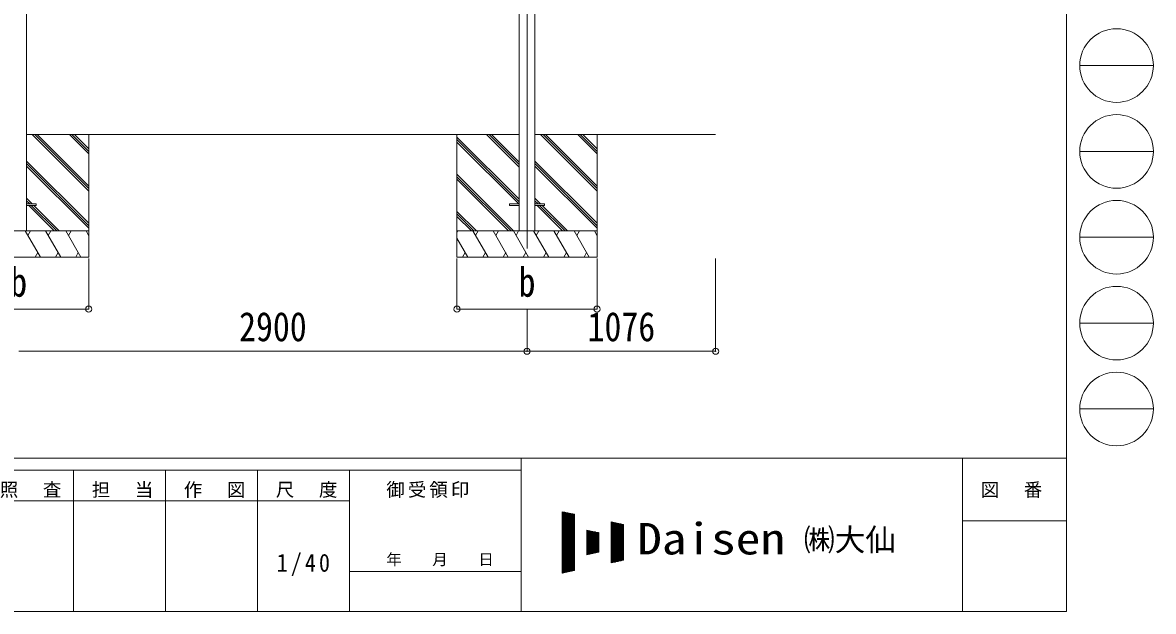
# Model space of a CAD drawing. Units: millimetres at full size. Extents: x -9783 to 9892, y -6828 to 6752.
# Drawn here: x 3441 to 9892, y -6828 to -3468 of the extents above; entities that cross this region are included whole.
import ezdxf
from ezdxf.enums import TextEntityAlignment as Align

# ---------------------------------------------------------------- set-up
doc = ezdxf.new("R2010")
doc.units = ezdxf.units.MM
doc.header["$LTSCALE"] = 35
doc.header["$PDMODE"] = 32
doc.header["$PDSIZE"] = 35
for name, color, linetype, lineweight in [('0-0_0', 7, 'Continuous', 9), ('0-1_本体', 4, 'Continuous', 9), ('0-2_部品', 7, 'Continuous', 9), ('0-8_PARTS2', 2, 'Continuous', 9), ('0-A_寸法', 6, 'Continuous', 9), ('F-0_240', 7, 'Continuous', 9)]:
    doc.layers.add(name, color=color, linetype=linetype, lineweight=lineweight)
doc.styles.add('ＭＳ ゴシック', font='')
doc.styles.get('ＭＳ ゴシック').set_extended_font_data('MS Gothic')

msp = doc.modelspace()

# ---------------------------------------------------------------- linework, layer by layer
at = {"layer": '0-0_0'}
for p, q in [((6273.11, -4106.93), (3463.51, -4106.93)), ((3818.31, -4429.39), (3495.85, -4106.93)), ((3818.31, -4415.24), (3509.99, -4106.93)), ((3818.31, -4401.1), (3524.13, -4106.93)), ((3818.31, -4217.26), (3707.98, -4106.93)), ((3818.31, -4203.11), (3722.12, -4106.93)), ((3818.31, -4188.97), (3736.27, -4106.93)), ((3818.31, -4106.93), (3818.31, -4806.93)), ((5918.31, -4106.93), (5918.31, -4806.93)), ((6273.11, -4476.4), (5918.31, -4121.61)), ((6273.11, -4292.56), (6087.48, -4106.93)), ((6273.11, -4278.41), (6101.62, -4106.93)), ((6273.11, -4264.27), (6115.77, -4106.93)), ((7394.31, -4106.93), (6363.51, -4106.93)), ((6718.31, -4429.39), (6395.85, -4106.93)), ((6718.31, -4415.24), (6409.99, -4106.93)), ((6718.31, -4401.1), (6424.13, -4106.93)), ((6718.31, -4217.26), (6607.98, -4106.93)), ((6718.31, -4203.11), (6622.12, -4106.93)), ((6718.31, -4188.97), (6636.27, -4106.93)), ((6718.31, -4106.93), (6718.31, -4806.93)), ((6273.11, -4490.54), (5918.31, -4135.75)), ((6270.85, -4502.43), (5918.31, -4149.89)), ((3818.31, -4613.23), (3463.51, -4258.44)), ((3818.31, -4627.38), (3463.51, -4272.58)), ((3818.31, -4641.52), (3463.51, -4286.72)), ((6718.31, -4613.23), (6363.51, -4258.44)), ((6718.31, -4627.38), (6363.51, -4272.58)), ((6718.31, -4641.52), (6363.51, -4286.72)), ((6241.51, -4656.93), (5918.31, -4333.74)), ((6227.36, -4656.93), (5918.31, -4347.88)), ((6213.22, -4656.93), (5918.31, -4362.02)), ((3495.37, -4502.43), (3463.51, -4470.57)), ((3481.23, -4502.43), (3463.51, -4484.71)), ((3467.09, -4502.43), (3463.51, -4498.85)), ((3621.59, -4656.93), (3476.09, -4511.43)), ((3635.73, -4656.93), (3490.23, -4511.43)), ((3649.87, -4656.93), (3504.37, -4511.43)), ((6395.37, -4502.43), (6363.51, -4470.57)), ((6381.23, -4502.43), (6363.51, -4484.71)), ((6367.09, -4502.43), (6363.51, -4498.85)), ((6521.59, -4656.93), (6376.09, -4511.43)), ((6535.73, -4656.93), (6390.23, -4511.43)), ((6549.87, -4656.93), (6404.37, -4511.43)), ((6029.37, -4656.93), (5918.31, -4545.87)), ((6015.23, -4656.93), (5918.31, -4560.01)), ((6001.09, -4656.93), (5918.31, -4574.15)), ((3018.31, -4656.93), (3818.31, -4656.93)), ((3542.63, -4806.93), (3456.02, -4656.93)), ((3471.03, -4682.91), (3486.03, -4656.93)), ((3658.1, -4806.92), (3571.49, -4656.93)), ((3586.5, -4682.91), (3601.5, -4656.93)), ((3773.57, -4806.93), (3686.96, -4656.93)), ((3701.97, -4682.91), (3716.97, -4656.92)), ((3818.31, -4684.43), (3802.43, -4656.93)), ((5918.31, -4656.93), (6718.31, -4656.93)), ((5924.14, -4656.93), (5918.31, -4667.03)), ((5980.75, -4806.93), (5918.31, -4698.79)), ((6096.22, -4806.93), (6009.61, -4656.93)), ((6039.61, -4656.93), (6024.61, -4682.91)), ((6211.69, -4806.93), (6125.08, -4656.93)), ((6140.08, -4682.91), (6155.09, -4656.93)), ((6327.16, -4806.93), (6240.55, -4656.93)), ((6255.55, -4682.91), (6270.56, -4656.92)), ((6442.63, -4806.93), (6356.02, -4656.93)), ((6371.03, -4682.91), (6386.03, -4656.93)), ((6558.1, -4806.92), (6471.49, -4656.93)), ((6486.5, -4682.91), (6501.5, -4656.93)), ((6673.57, -4806.93), (6586.96, -4656.93)), ((6601.97, -4682.91), (6616.97, -4656.92)), ((6718.31, -4684.43), (6702.43, -4656.93)), ((3818.31, -4806.93), (3018.31, -4806.93)), ((3527.63, -4780.94), (3512.63, -4806.93)), ((3643.1, -4780.95), (3628.1, -4806.92)), ((3758.57, -4780.95), (3743.57, -4806.93)), ((6718.31, -4806.93), (5918.31, -4806.93)), ((5965.75, -4780.95), (5950.75, -4806.93)), ((6081.22, -4780.95), (6066.22, -4806.93)), ((6196.69, -4780.95), (6181.69, -4806.93)), ((6312.16, -4780.95), (6297.16, -4806.93)), ((6427.63, -4780.94), (6412.63, -4806.93)), ((6543.1, -4780.95), (6528.1, -4806.92)), ((6658.57, -4780.95), (6643.57, -4806.93))]:
    msp.add_line(p, q, dxfattribs=at)
at = {"layer": '0-1_本体'}
for p, q in [((3463.51, -1180.55), (3463.51, -4656.93)), ((6273.11, -1180.55), (6273.11, -4656.93)), ((6363.51, -1180.55), (6363.51, -4656.93))]:
    msp.add_line(p, q, dxfattribs=at)
at = {"layer": '0-2_部品', "color": 4}
for p, q in [((3518.31, -4502.45), (3463.51, -4502.45)), ((3518.31, -4511.45), (3463.51, -4511.45)), ((3518.31, -4502.45), (3518.31, -4511.45)), ((6218.51, -4502.43), (6218.51, -4511.43)), ((6273.31, -4502.43), (6218.51, -4502.43)), ((6273.31, -4511.43), (6218.51, -4511.43)), ((6418.11, -4502.43), (6363.31, -4502.43))]:
    msp.add_line(p, q, dxfattribs=at)
msp.add_lwpolyline([(6418.11, -4502.43), (6418.11, -4511.43), (6363.31, -4511.43)], dxfattribs=at)
at = {"layer": '0-8_PARTS2'}
msp.add_line((6318.31, -1206.93), (6318.31, -4756.93), dxfattribs=at)
at = {"layer": '0-A_寸法'}
for p, q in [((3818.31, -5103.31), (3818.31, -4814.34)), ((5918.31, -5103.31), (5918.31, -4814.34)), ((6718.31, -5103.31), (6718.31, -4814.34)), ((7394.31, -5343.29), (7394.31, -4814.34)), ((3018.31, -5103.31), (3818.31, -5103.31)), ((5918.31, -5103.31), (6718.31, -5103.31)), ((6318.31, -5343.29), (6318.31, -5103.31)), ((3418.31, -5343.29), (6318.31, -5343.29)), ((6318.31, -5343.29), (7394.31, -5343.29))]:
    msp.add_line(p, q, dxfattribs=at)
for p in [(3818.31, -5103.31), (5918.31, -5103.31), (6718.31, -5103.31), (6318.31, -5343.29), (7394.31, -5343.29)]:
    msp.add_point(p, dxfattribs=at)
at = {"layer": 'F-0_240', "color": 5}
for p, q in [((9396.97, 6751.9), (9396.97, -6828.1)), ((-9783.03, -5953.1), (9396.97, -5953.1)), ((6285.75, -5953.1), (6285.75, -6828.1)), ((8801.97, -5953.1), (8801.97, -6828.1)), ((-9783.03, -6023.1), (6285.75, -6023.1)), ((3730.75, -6023.1), (3730.75, -6828.1)), ((4255.75, -6023.1), (4255.75, -6828.1)), ((4780.75, -6023.1), (4780.75, -6828.1)), ((5305.75, -6023.1), (5305.75, -6828.1)), ((3205.75, -6198.1), (5305.75, -6198.1)), ((8801.97, -6311.85), (9396.97, -6311.85)), ((5305.75, -6600.6), (6285.75, -6600.6)), ((-9783.03, -6828.1), (9396.97, -6828.1))]:
    msp.add_line(p, q, dxfattribs=at)
at = {"layer": 'F-0_240', "color": 4}
for p, q in [((9471.77, -3713.1), (9891.77, -3713.1)), ((9471.77, -4203.1), (9891.77, -4203.1)), ((9471.77, -4693.1), (9891.77, -4693.1)), ((9471.77, -5183.1), (9891.77, -5183.1)), ((9471.77, -5673.1), (9891.77, -5673.1))]:
    msp.add_line(p, q, dxfattribs=at)
at = {"layer": 'F-0_240'}
for p, q in [((6519.04, -6259.47), (6589.04, -6274.05)), ((6519.04, -6259.47), (6519.04, -6609.47)), ((6519.04, -6262.76), (6534.85, -6262.76)), ((6519.04, -6266.26), (6551.65, -6266.26)), ((6519.04, -6269.76), (6568.45, -6269.76)), ((6519.04, -6273.26), (6585.25, -6273.26)), ((6519.04, -6276.76), (6589.04, -6276.76)), ((6519.04, -6280.26), (6589.04, -6280.26)), ((6519.04, -6283.76), (6589.04, -6283.76)), ((6519.04, -6287.26), (6589.04, -6287.26)), ((6519.04, -6290.76), (6589.04, -6290.76)), ((6519.04, -6294.26), (6589.04, -6294.26)), ((6519.04, -6297.76), (6589.04, -6297.76)), ((6519.04, -6301.26), (6589.04, -6301.26)), ((6519.04, -6304.76), (6589.04, -6304.76)), ((6519.04, -6308.26), (6589.04, -6308.26)), ((6519.04, -6311.76), (6589.04, -6311.76)), ((6519.04, -6315.26), (6589.04, -6315.26)), ((6519.04, -6318.76), (6589.04, -6318.76)), ((6521.12, -6609.03), (6521.12, -6259.9)), ((6524.62, -6608.3), (6524.62, -6260.63)), ((6528.12, -6607.58), (6528.12, -6261.36)), ((6531.62, -6606.85), (6531.62, -6262.09)), ((6535.12, -6606.12), (6535.12, -6262.81)), ((6538.62, -6605.39), (6538.62, -6263.54)), ((6542.12, -6604.66), (6542.12, -6264.27)), ((6545.62, -6603.93), (6545.62, -6265)), ((6549.12, -6603.2), (6549.12, -6265.73)), ((6552.62, -6602.47), (6552.62, -6266.46)), ((6556.12, -6601.74), (6556.12, -6267.19)), ((6559.62, -6601.01), (6559.62, -6267.92)), ((6563.12, -6600.28), (6563.12, -6268.65)), ((6566.62, -6599.55), (6566.62, -6269.38)), ((6570.12, -6598.83), (6570.12, -6270.11)), ((6573.62, -6598.1), (6573.62, -6270.84)), ((6577.12, -6597.37), (6577.12, -6271.56)), ((6580.62, -6596.64), (6580.62, -6272.29)), ((6584.12, -6595.91), (6584.12, -6273.02)), ((6587.62, -6595.18), (6587.62, -6273.75)), ((6589.04, -6274.05), (6589.04, -6594.88)), ((6799.04, -6317.8), (6869.04, -6332.38)), ((6799.04, -6317.8), (6799.04, -6551.13)), ((6799.04, -6318.76), (6803.65, -6318.76)), ((6801.12, -6550.7), (6801.12, -6318.23)), ((6804.62, -6549.97), (6804.62, -6318.96)), ((6808.12, -6549.24), (6808.12, -6319.69)), ((6811.62, -6548.51), (6811.62, -6320.42)), ((6815.12, -6547.78), (6815.12, -6321.15)), ((6818.62, -6547.05), (6818.62, -6321.88)), ((6519.04, -6322.26), (6589.04, -6322.26)), ((6519.04, -6325.76), (6589.04, -6325.76)), ((6519.04, -6329.26), (6589.04, -6329.26)), ((6519.04, -6332.76), (6589.04, -6332.76)), ((6519.04, -6336.26), (6589.04, -6336.26)), ((6519.04, -6339.76), (6589.04, -6339.76)), ((6519.04, -6343.26), (6589.04, -6343.26)), ((6519.04, -6346.76), (6589.04, -6346.76)), ((6519.04, -6350.26), (6589.04, -6350.26)), ((6519.04, -6353.76), (6589.04, -6353.76)), ((6519.04, -6357.26), (6589.04, -6357.26)), ((6519.04, -6360.76), (6589.04, -6360.76)), ((6519.04, -6364.26), (6589.04, -6364.26)), ((6519.04, -6367.76), (6589.04, -6367.76)), ((6519.04, -6371.26), (6589.04, -6371.26)), ((6519.04, -6374.76), (6589.04, -6374.76)), ((6519.04, -6378.26), (6589.04, -6378.26)), ((6519.04, -6381.76), (6589.04, -6381.76)), ((6519.04, -6385.26), (6589.04, -6385.26)), ((6659.04, -6364.47), (6729.04, -6379.05)), ((6659.04, -6364.47), (6659.04, -6504.47)), ((6659.04, -6367.76), (6674.85, -6367.76)), ((6659.04, -6371.26), (6691.65, -6371.26)), ((6659.04, -6374.76), (6708.45, -6374.76)), ((6659.04, -6378.26), (6725.25, -6378.26)), ((6659.04, -6381.76), (6729.04, -6381.76)), ((6659.04, -6385.26), (6729.04, -6385.26)), ((6661.12, -6504.03), (6661.12, -6364.9)), ((6664.62, -6503.3), (6664.62, -6365.63)), ((6668.12, -6502.58), (6668.12, -6366.36)), ((6671.62, -6501.85), (6671.62, -6367.09)), ((6675.12, -6501.12), (6675.12, -6367.81)), ((6678.62, -6500.39), (6678.62, -6368.54)), ((6682.12, -6499.66), (6682.12, -6369.27)), ((6685.62, -6498.93), (6685.62, -6370)), ((6689.12, -6498.2), (6689.12, -6370.73)), ((6692.62, -6497.47), (6692.62, -6371.46)), ((6696.12, -6496.74), (6696.12, -6372.19)), ((6699.62, -6496.01), (6699.62, -6372.92)), ((6703.12, -6495.28), (6703.12, -6373.65)), ((6706.62, -6494.55), (6706.62, -6374.38)), ((6710.12, -6493.83), (6710.12, -6375.11)), ((6713.62, -6493.1), (6713.62, -6375.84)), ((6717.12, -6492.37), (6717.12, -6376.56)), ((6720.62, -6491.64), (6720.62, -6377.29)), ((6724.12, -6490.91), (6724.12, -6378.02)), ((6727.62, -6490.18), (6727.62, -6378.75)), ((6729.04, -6379.05), (6729.04, -6489.88)), ((6799.04, -6322.26), (6820.45, -6322.26)), ((6799.04, -6325.76), (6837.25, -6325.76)), ((6799.04, -6329.26), (6854.05, -6329.26)), ((6799.04, -6332.76), (6869.04, -6332.76)), ((6799.04, -6336.26), (6869.04, -6336.26)), ((6799.04, -6339.76), (6869.04, -6339.76)), ((6799.04, -6343.26), (6869.04, -6343.26)), ((6799.04, -6346.76), (6869.04, -6346.76)), ((6799.04, -6350.26), (6869.04, -6350.26)), ((6799.04, -6353.76), (6869.04, -6353.76)), ((6799.04, -6357.26), (6869.04, -6357.26)), ((6799.04, -6360.76), (6869.04, -6360.76)), ((6799.04, -6364.26), (6869.04, -6364.26)), ((6799.04, -6367.76), (6869.04, -6367.76)), ((6799.04, -6371.26), (6869.04, -6371.26)), ((6799.04, -6374.76), (6869.04, -6374.76)), ((6799.04, -6378.26), (6869.04, -6378.26)), ((6799.04, -6381.76), (6869.04, -6381.76)), ((6799.04, -6385.26), (6869.04, -6385.26)), ((6822.12, -6546.33), (6822.12, -6322.61)), ((6825.62, -6545.6), (6825.62, -6323.34)), ((6829.12, -6544.87), (6829.12, -6324.06)), ((6832.62, -6544.14), (6832.62, -6324.79)), ((6836.12, -6543.41), (6836.12, -6325.52)), ((6839.62, -6542.68), (6839.62, -6326.25)), ((6843.12, -6541.95), (6843.12, -6326.98)), ((6846.62, -6541.22), (6846.62, -6327.71)), ((6850.12, -6540.49), (6850.12, -6328.44)), ((6853.62, -6539.76), (6853.62, -6329.17)), ((6857.12, -6539.03), (6857.12, -6329.9)), ((6860.62, -6538.3), (6860.62, -6330.63)), ((6864.12, -6537.58), (6864.12, -6331.36)), ((6867.62, -6536.85), (6867.62, -6332.09)), ((6869.04, -6332.38), (6869.04, -6536.55)), ((6519.04, -6388.76), (6589.04, -6388.76)), ((6519.04, -6392.26), (6589.04, -6392.26)), ((6519.04, -6395.76), (6589.04, -6395.76)), ((6519.04, -6399.26), (6589.04, -6399.26)), ((6519.04, -6402.76), (6589.04, -6402.76)), ((6519.04, -6406.26), (6589.04, -6406.26)), ((6519.04, -6409.76), (6589.04, -6409.76)), ((6519.04, -6413.26), (6589.04, -6413.26)), ((6519.04, -6416.76), (6589.04, -6416.76)), ((6519.04, -6420.26), (6589.04, -6420.26)), ((6519.04, -6423.76), (6589.04, -6423.76)), ((6519.04, -6427.26), (6589.04, -6427.26)), ((6519.04, -6430.76), (6589.04, -6430.76)), ((6519.04, -6434.26), (6589.04, -6434.26)), ((6519.04, -6437.76), (6589.04, -6437.76)), ((6519.04, -6441.26), (6589.04, -6441.26)), ((6519.04, -6444.76), (6589.04, -6444.76)), ((6519.04, -6448.26), (6589.04, -6448.26)), ((6659.04, -6388.76), (6729.04, -6388.76)), ((6659.04, -6392.26), (6729.04, -6392.26)), ((6659.04, -6395.76), (6729.04, -6395.76)), ((6659.04, -6399.26), (6729.04, -6399.26)), ((6659.04, -6402.76), (6729.04, -6402.76)), ((6659.04, -6406.26), (6729.04, -6406.26)), ((6659.04, -6409.76), (6729.04, -6409.76)), ((6659.04, -6413.26), (6729.04, -6413.26)), ((6659.04, -6416.76), (6729.04, -6416.76)), ((6659.04, -6420.26), (6729.04, -6420.26)), ((6659.04, -6423.76), (6729.04, -6423.76)), ((6659.04, -6427.26), (6729.04, -6427.26)), ((6659.04, -6430.76), (6729.04, -6430.76)), ((6659.04, -6434.26), (6729.04, -6434.26)), ((6659.04, -6437.76), (6729.04, -6437.76)), ((6659.04, -6441.26), (6729.04, -6441.26)), ((6659.04, -6444.76), (6729.04, -6444.76)), ((6659.04, -6448.26), (6729.04, -6448.26)), ((6799.04, -6388.76), (6869.04, -6388.76)), ((6799.04, -6392.26), (6869.04, -6392.26)), ((6799.04, -6395.76), (6869.04, -6395.76)), ((6799.04, -6399.26), (6869.04, -6399.26)), ((6799.04, -6402.76), (6869.04, -6402.76)), ((6799.04, -6406.26), (6869.04, -6406.26)), ((6799.04, -6409.76), (6869.04, -6409.76)), ((6799.04, -6413.26), (6869.04, -6413.26)), ((6799.04, -6416.76), (6869.04, -6416.76)), ((6799.04, -6420.26), (6869.04, -6420.26)), ((6799.04, -6423.76), (6869.04, -6423.76)), ((6799.04, -6427.26), (6869.04, -6427.26)), ((6799.04, -6430.76), (6869.04, -6430.76)), ((6799.04, -6434.26), (6869.04, -6434.26)), ((6799.04, -6437.76), (6869.04, -6437.76)), ((6799.04, -6441.26), (6869.04, -6441.26)), ((6799.04, -6444.76), (6869.04, -6444.76)), ((6799.04, -6448.26), (6869.04, -6448.26)), ((6519.04, -6451.76), (6589.04, -6451.76)), ((6519.04, -6455.26), (6589.04, -6455.26)), ((6519.04, -6458.76), (6589.04, -6458.76)), ((6519.04, -6462.26), (6589.04, -6462.26)), ((6519.04, -6465.76), (6589.04, -6465.76)), ((6519.04, -6469.26), (6589.04, -6469.26)), ((6519.04, -6472.76), (6589.04, -6472.76)), ((6519.04, -6476.26), (6589.04, -6476.26)), ((6519.04, -6479.76), (6589.04, -6479.76)), ((6519.04, -6483.26), (6589.04, -6483.26)), ((6519.04, -6486.76), (6589.04, -6486.76)), ((6519.04, -6490.26), (6589.04, -6490.26)), ((6519.04, -6493.76), (6589.04, -6493.76)), ((6519.04, -6497.26), (6589.04, -6497.26)), ((6519.04, -6500.76), (6589.04, -6500.76)), ((6519.04, -6504.26), (6589.04, -6504.26)), ((6519.04, -6507.76), (6589.04, -6507.76)), ((6519.04, -6511.26), (6589.04, -6511.26)), ((6519.04, -6514.76), (6589.04, -6514.76)), ((6659.04, -6451.76), (6729.04, -6451.76)), ((6659.04, -6455.26), (6729.04, -6455.26)), ((6659.04, -6458.76), (6729.04, -6458.76)), ((6659.04, -6462.26), (6729.04, -6462.26)), ((6659.04, -6465.76), (6729.04, -6465.76)), ((6659.04, -6469.26), (6729.04, -6469.26)), ((6659.04, -6472.76), (6729.04, -6472.76)), ((6659.04, -6476.26), (6729.04, -6476.26)), ((6659.04, -6479.76), (6729.04, -6479.76)), ((6659.04, -6483.26), (6729.04, -6483.26)), ((6659.04, -6486.76), (6729.04, -6486.76)), ((6659.04, -6504.47), (6729.04, -6489.88)), ((6659.04, -6490.26), (6727.23, -6490.26)), ((6659.04, -6493.76), (6710.43, -6493.76)), ((6659.04, -6497.26), (6693.63, -6497.26)), ((6659.04, -6500.76), (6676.83, -6500.76)), ((6659.04, -6504.26), (6660.03, -6504.26)), ((6799.04, -6451.76), (6869.04, -6451.76)), ((6799.04, -6455.26), (6869.04, -6455.26)), ((6799.04, -6458.76), (6869.04, -6458.76)), ((6799.04, -6462.26), (6869.04, -6462.26)), ((6799.04, -6465.76), (6869.04, -6465.76)), ((6799.04, -6469.26), (6869.04, -6469.26)), ((6799.04, -6472.76), (6869.04, -6472.76)), ((6799.04, -6476.26), (6869.04, -6476.26)), ((6799.04, -6479.76), (6869.04, -6479.76)), ((6799.04, -6483.26), (6869.04, -6483.26)), ((6799.04, -6486.76), (6869.04, -6486.76)), ((6799.04, -6490.26), (6869.04, -6490.26)), ((6799.04, -6493.76), (6869.04, -6493.76)), ((6799.04, -6497.26), (6869.04, -6497.26)), ((6799.04, -6500.76), (6869.04, -6500.76)), ((6799.04, -6504.26), (6869.04, -6504.26)), ((6799.04, -6507.76), (6869.04, -6507.76)), ((6799.04, -6511.26), (6869.04, -6511.26)), ((6799.04, -6514.76), (6869.04, -6514.76)), ((6519.04, -6518.26), (6589.04, -6518.26)), ((6519.04, -6521.76), (6589.04, -6521.76)), ((6519.04, -6525.26), (6589.04, -6525.26)), ((6519.04, -6528.76), (6589.04, -6528.76)), ((6519.04, -6532.26), (6589.04, -6532.26)), ((6519.04, -6535.76), (6589.04, -6535.76)), ((6519.04, -6539.26), (6589.04, -6539.26)), ((6519.04, -6542.76), (6589.04, -6542.76)), ((6519.04, -6546.26), (6589.04, -6546.26)), ((6519.04, -6549.76), (6589.04, -6549.76)), ((6519.04, -6553.26), (6589.04, -6553.26)), ((6519.04, -6556.76), (6589.04, -6556.76)), ((6519.04, -6560.26), (6589.04, -6560.26)), ((6519.04, -6563.76), (6589.04, -6563.76)), ((6519.04, -6567.26), (6589.04, -6567.26)), ((6519.04, -6570.76), (6589.04, -6570.76)), ((6519.04, -6574.26), (6589.04, -6574.26)), ((6519.04, -6577.76), (6589.04, -6577.76)), ((6799.04, -6518.26), (6869.04, -6518.26)), ((6799.04, -6521.76), (6869.04, -6521.76)), ((6799.04, -6525.26), (6869.04, -6525.26)), ((6799.04, -6528.76), (6869.04, -6528.76)), ((6799.04, -6532.26), (6869.04, -6532.26)), ((6799.04, -6535.76), (6869.04, -6535.76)), ((6869.04, -6536.55), (6799.04, -6551.13)), ((6799.04, -6539.26), (6856.03, -6539.26)), ((6799.04, -6542.76), (6839.23, -6542.76)), ((6799.04, -6546.26), (6822.43, -6546.26)), ((6799.04, -6549.76), (6805.63, -6549.76)), ((6519.04, -6581.26), (6589.04, -6581.26)), ((6519.04, -6584.76), (6589.04, -6584.76)), ((6519.04, -6588.26), (6589.04, -6588.26)), ((6519.04, -6591.76), (6589.04, -6591.76)), ((6589.04, -6594.88), (6519.04, -6609.47)), ((6519.04, -6595.26), (6587.23, -6595.26)), ((6519.04, -6598.76), (6570.43, -6598.76)), ((6519.04, -6602.26), (6553.63, -6602.26)), ((6519.04, -6605.76), (6536.83, -6605.76)), ((6519.04, -6609.26), (6520.03, -6609.26))]:
    msp.add_line(p, q, dxfattribs=at)
at = {"layer": 'F-0_240', "color": 4}
for centre in [(9681.77, -3713.1), (9681.77, -4203.1), (9681.77, -4693.1), (9681.77, -5183.1), (9681.77, -5673.1)]:
    msp.add_circle(centre, 210, dxfattribs=at)

# ---------------------------------------------------------------- texts
at = {"layer": '0-A_寸法', "color": 7, "style": 'ＭＳ ゴシック', "width": 0.85}
for s, p in [('b', (3370.19, -5082.06)), ('b', (6270.19, -5082.06)), ('2900', (4675.81, -5336.29)), ('1076', (6663.81, -5336.29))]:
    msp.add_text(s, height=166.8, dxfattribs=at).set_placement(p, align=Align.BOTTOM_LEFT)
at = {"layer": 'F-0_240', "style": 'ＭＳ ゴシック', "width": 1.15}
msp.add_text('Daisen', height=179.6, dxfattribs=at).set_placement((6947.05, -6556.97), align=Align.BOTTOM_LEFT)
at = {"layer": 'F-0_240', "style": 'ＭＳ ゴシック'}
for s, height, p in [('㈱大仙\u3000', 128.3, (7898.35, -6521.97)), ('年\u3000\u3000月\u3000\u3000日', 64.15, (5515.76, -6583.1))]:
    msp.add_text(s, height=height, dxfattribs=at).set_placement(p, align=Align.BOTTOM_LEFT)
at = {"layer": 'F-0_240', "attachment_point": 7, "style": 'ＭＳ ゴシック'}
for s, insert, char_height in [('\\T1.17;照\u3000査', (3310.76, -6180.6), 76.98), ('\\T1.17;担\u3000当', (3835.76, -6180.6), 76.98), ('\\T1.17;作\u3000図', (4360.75, -6180.6), 76.98), ('\\T1.17;尺\u3000度', (4885.76, -6180.6), 76.98), ('\\T1.17;御受領印', (5515.75, -6180.6), 76.98), ('\\T1.17;図\u3000番', (8906.97, -6180.6), 76.98), ('\\T1.28;\\W0.9;1/40', (4890.13, -6626.85), 102.6)]:
    msp.add_mtext(s, dxfattribs=dict(at, insert=insert, char_height=char_height))

doc.saveas('drawing.dxf')
